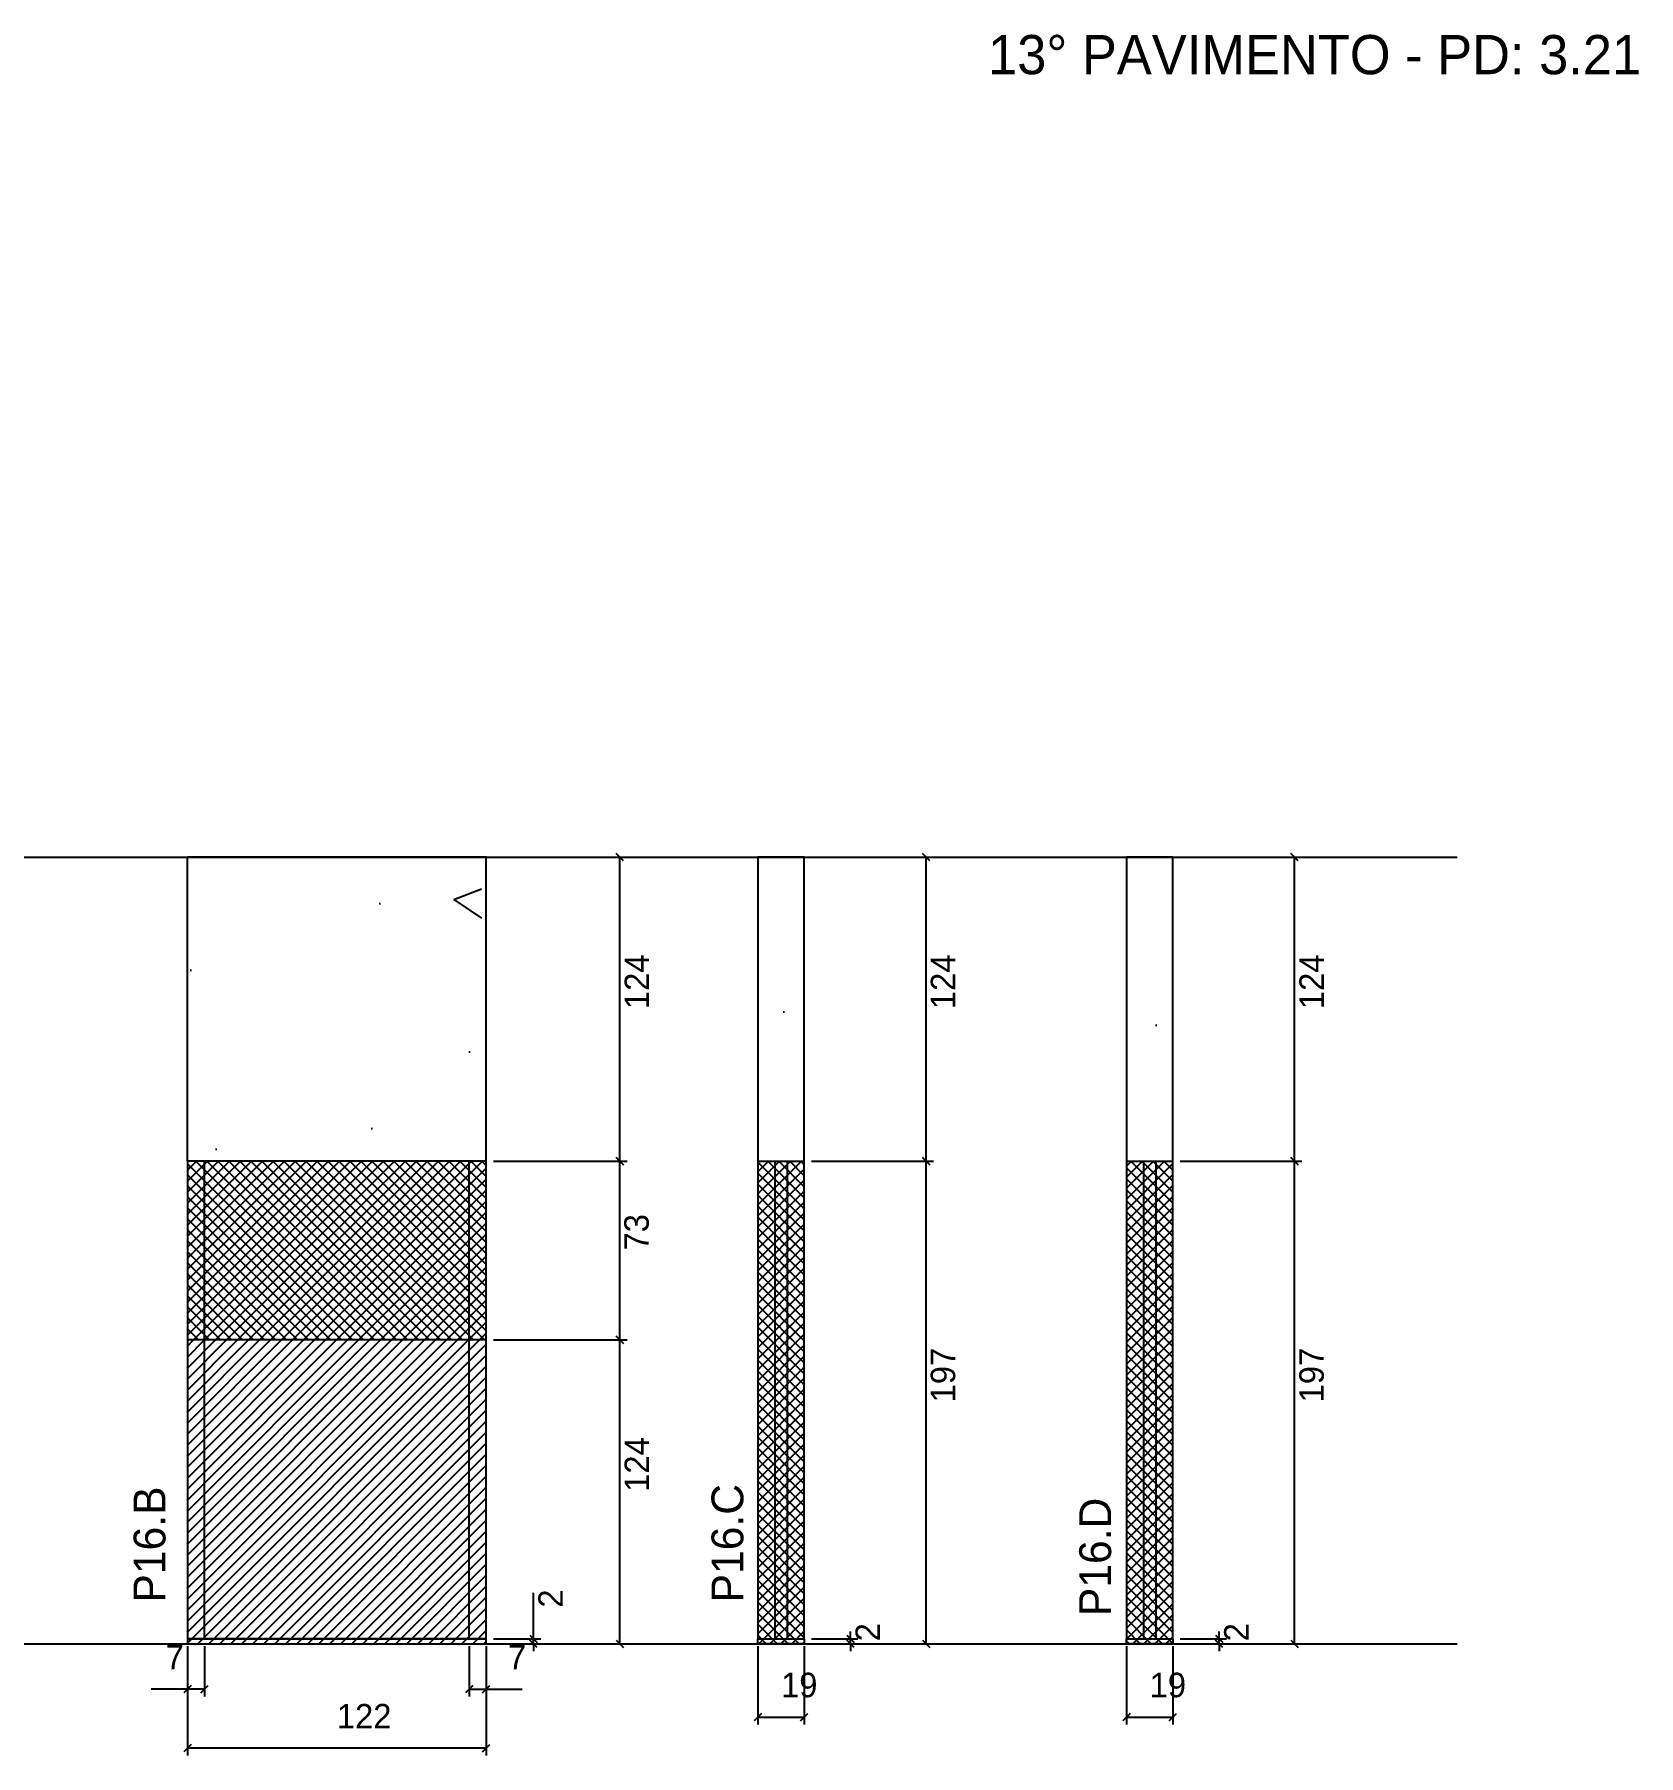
# Model space of a CAD drawing. Header units: metres. Extents: x 2885 to 4262, y 7548 to 8264.
# Drawn here: x 3607 to 4262, y 7548 to 8250 of the extents above; entities that cross this region are included whole.
import ezdxf

# ---------------------------------------------------------------- set-up
doc = ezdxf.new("R2010")
doc.units = ezdxf.units.M
for name, color, linetype in [('COTA', 7, 'Continuous'), ('Hachura', 7, 'Continuous'), ('NOMENCLATURA', 7, 'Continuous'), ('Nível', 7, 'Continuous'), ('Painéis', 7, 'Continuous'), ('SARR_2.2x7', 7, 'Continuous'), ('Texto Seção', 7, 'Continuous')]:
    doc.layers.add(name, color=color, linetype=linetype)

msp = doc.modelspace()

# ---------------------------------------------------------------- hatches: boundary and pattern name
at = {"layer": 'COTA'}
h = msp.add_hatch(dxfattribs=at)
h.set_pattern_fill('AR-CONC')
h.paths.add_polyline_path([(3669.39, 7914.52), (3669.39, 7790.52), (3789.39, 7790.52), (3789.39, 7914.52), (3669.39, 7914.52)])
h = msp.add_hatch(dxfattribs=at)
h.set_pattern_fill('AR-CONC')
h.paths.add_polyline_path([(3921.22, 7790.52), (3921.22, 7914.52), (3902.22, 7914.52), (3902.22, 7790.52), (3921.22, 7790.52), (3921.22, 7790.52)])
h = msp.add_hatch(dxfattribs=at)
h.set_pattern_fill('AR-CONC')
h.paths.add_polyline_path([(4071.68, 7790.52), (4071.68, 7914.52), (4052.68, 7914.52), (4052.68, 7790.52), (4071.68, 7790.52), (4071.68, 7790.52)])
at = {"layer": 'Hachura'}
h = msp.add_hatch(dxfattribs=at)
h.set_pattern_fill('ANSI37')
h.paths.add_polyline_path([(3669.39, 7790.52), (3669.39, 7717.52), (3791.39, 7717.52), (3791.39, 7790.52), (3669.39, 7790.52)])
h = msp.add_hatch(dxfattribs=at)
h.set_pattern_fill('ANSI37')
h.paths.add_polyline_path([(3921.22, 7593.52), (3921.22, 7790.52), (3902.22, 7790.52), (3902.22, 7593.52), (3921.22, 7593.52), (3921.22, 7593.52)])
h = msp.add_hatch(dxfattribs=at)
h.set_pattern_fill('ANSI37')
h.paths.add_polyline_path([(4071.68, 7593.52), (4071.68, 7790.52), (4052.68, 7790.52), (4052.68, 7593.52), (4071.68, 7593.52), (4071.68, 7593.52)])
h = msp.add_hatch(dxfattribs=at)
h.set_pattern_fill('ANSI31')
h.paths.add_polyline_path([(3791.39, 7717.52), (3669.39, 7717.52), (3669.39, 7593.52), (3791.39, 7593.52), (3791.39, 7717.52)])

# ---------------------------------------------------------------- linework, layer by layer
at = {"layer": 'COTA', "color": 0, "lineweight": 25}
for p, q in [((3847.44, 7913.02), (3844.44, 7916.02)), ((3972.41, 7913.02), (3969.41, 7916.02)), ((4122.87, 7913.02), (4119.87, 7916.02)), ((3847.44, 7789.02), (3844.44, 7792.02)), ((3844.44, 7792.02), (3847.44, 7789.02)), ((3969.41, 7792.02), (3972.41, 7789.02)), ((3972.41, 7789.02), (3969.41, 7792.02)), ((4119.87, 7792.02), (4122.87, 7789.02)), ((4122.87, 7789.02), (4119.87, 7792.02)), ((3847.44, 7716.02), (3844.44, 7719.02)), ((3844.44, 7719.02), (3847.44, 7716.02)), ((3809.15, 7597.02), (3812.15, 7594.02)), ((3812.15, 7592.02), (3809.15, 7595.02)), ((3844.44, 7595.02), (3847.44, 7592.02)), ((3938.63, 7597.02), (3941.63, 7594.02)), ((3941.63, 7592.02), (3938.63, 7595.02)), ((3969.41, 7595.02), (3972.41, 7592.02)), ((4089.09, 7597.02), (4092.09, 7594.02)), ((4092.09, 7592.02), (4089.09, 7595.02)), ((4119.87, 7595.02), (4122.87, 7592.02)), ((3670.89, 7576.51), (3667.89, 7573.51)), ((3674.89, 7573.51), (3677.89, 7576.51)), ((3785.89, 7576.51), (3782.89, 7573.51)), ((3789.89, 7573.51), (3792.89, 7576.51)), ((3903.72, 7565.13), (3900.72, 7562.13)), ((3919.72, 7562.13), (3922.72, 7565.13)), ((4054.18, 7565.13), (4051.18, 7562.13)), ((4070.18, 7562.13), (4073.18, 7565.13)), ((3670.89, 7552.41), (3667.89, 7549.41)), ((3789.89, 7549.41), (3792.89, 7552.41))]:
    msp.add_line(p, q, dxfattribs=at)
at = {"layer": 'COTA', "color": 241, "lineweight": 25}
for p, q in [((3791.39, 7914.52), (3669.39, 7914.52)), ((3669.39, 7790.52), (3669.39, 7914.52)), ((3791.39, 7790.52), (3791.39, 7914.52))]:
    msp.add_line(p, q, dxfattribs=at)
at = {"layer": 'COTA', "color": 4, "lineweight": 25}
for p, q in [((3794.39, 7914.52), (3848.94, 7914.52)), ((3845.94, 7790.52), (3845.94, 7914.52)), ((3924.22, 7914.52), (3973.91, 7914.52)), ((3970.91, 7790.52), (3970.91, 7914.52)), ((4074.68, 7914.52), (4124.37, 7914.52)), ((4121.37, 7790.52), (4121.37, 7914.52)), ((3794.39, 7790.52), (3848.94, 7790.52)), ((3794.39, 7790.52), (3848.94, 7790.52)), ((3845.94, 7717.52), (3845.94, 7790.52)), ((3924.22, 7790.52), (3973.91, 7790.52)), ((3924.22, 7790.52), (3973.91, 7790.52)), ((3970.91, 7593.52), (3970.91, 7790.52)), ((4074.68, 7790.52), (4124.37, 7790.52)), ((4074.68, 7790.52), (4124.37, 7790.52)), ((4121.37, 7593.52), (4121.37, 7790.52)), ((3794.39, 7717.52), (3848.94, 7717.52)), ((3794.39, 7717.52), (3848.94, 7717.52)), ((3845.94, 7593.52), (3845.94, 7717.52)), ((3810.65, 7595.52), (3810.65, 7614.33)), ((3794.39, 7595.52), (3813.65, 7595.52)), ((3794.39, 7593.52), (3813.65, 7593.52)), ((3794.39, 7593.52), (3848.94, 7593.52)), ((3810.65, 7593.52), (3810.65, 7595.52)), ((3810.65, 7593.52), (3810.65, 7590.52)), ((3924.22, 7595.52), (3943.13, 7595.52)), ((3924.22, 7593.52), (3943.13, 7593.52)), ((3924.22, 7593.52), (3973.91, 7593.52)), ((3940.13, 7595.52), (3940.13, 7598.52)), ((3940.13, 7593.52), (3940.13, 7595.52)), ((3940.13, 7593.52), (3940.13, 7590.52)), ((4074.68, 7595.52), (4093.59, 7595.52)), ((4074.68, 7593.52), (4093.59, 7593.52)), ((4074.68, 7593.52), (4124.37, 7593.52)), ((4090.59, 7595.52), (4090.59, 7598.52)), ((4090.59, 7593.52), (4090.59, 7595.52)), ((4090.59, 7593.52), (4090.59, 7590.52)), ((3669.39, 7592.52), (3669.39, 7547.91)), ((3669.39, 7590.52), (3669.39, 7572.01)), ((3676.39, 7592.52), (3676.39, 7572.01)), ((3784.39, 7592.52), (3784.39, 7572.01)), ((3791.39, 7592.52), (3791.39, 7547.91)), ((3791.39, 7590.52), (3791.39, 7572.01)), ((3902.22, 7592.52), (3902.22, 7560.63)), ((3921.22, 7592.52), (3921.22, 7560.63)), ((4052.68, 7592.52), (4052.68, 7560.63)), ((4071.68, 7592.52), (4071.68, 7560.63)), ((3669.39, 7575.01), (3654.66, 7575.01)), ((3676.39, 7575.01), (3669.39, 7575.01)), ((3784.39, 7575.01), (3791.39, 7575.01)), ((3791.39, 7575.01), (3806.12, 7575.01)), ((3902.22, 7563.63), (3921.22, 7563.63)), ((4052.68, 7563.63), (4071.68, 7563.63)), ((3791.39, 7550.91), (3669.39, 7550.91))]:
    msp.add_line(p, q, dxfattribs=at)
at = {"layer": 'COTA', "color": 241, "lineweight": 25}
for points in [[(3921.22, 7790.52), (3921.22, 7914.52), (3902.22, 7914.52), (3902.22, 7790.52)], [(4071.68, 7790.52), (4071.68, 7914.52), (4052.68, 7914.52), (4052.68, 7790.52)]]:
    msp.add_lwpolyline(points, dxfattribs=at)
at = {"layer": 'Nível', "color": 4, "lineweight": 25}
for p, q in [((3245.72, 7914.52), (4187.74, 7914.52)), ((3277.53, 7593.52), (4187.74, 7593.52))]:
    msp.add_line(p, q, dxfattribs=at)
at = {"layer": 'Painéis', "color": 200, "lineweight": 25}
for p, q in [((3669.39, 7790.52), (3669.39, 7593.52)), ((3791.39, 7790.52), (3669.39, 7790.52)), ((3791.39, 7593.52), (3791.39, 7790.52)), ((3902.22, 7790.52), (3902.22, 7595.52)), ((3902.22, 7790.52), (3921.22, 7790.52)), ((3921.22, 7595.52), (3921.22, 7790.52)), ((4052.68, 7790.52), (4052.68, 7595.52)), ((4052.68, 7790.52), (4071.68, 7790.52)), ((4071.68, 7595.52), (4071.68, 7790.52)), ((3791.39, 7717.52), (3669.39, 7717.52)), ((3669.39, 7595.52), (3791.39, 7595.52)), ((3902.22, 7595.52), (3921.22, 7595.52)), ((4052.68, 7595.52), (4071.68, 7595.52))]:
    msp.add_line(p, q, dxfattribs=at)
for points in [[(3791.39, 7595.52), (3669.39, 7595.52), (3669.39, 7593.52), (3791.39, 7593.52)], [(3902.22, 7595.52), (3921.22, 7595.52), (3921.22, 7593.52), (3902.22, 7593.52)], [(4052.68, 7595.52), (4071.68, 7595.52), (4071.68, 7593.52), (4052.68, 7593.52)]]:
    msp.add_lwpolyline(points, close=True, dxfattribs=at)
at = {"layer": 'SARR_2.2x7', "color": 40, "lineweight": 25}
for p, q in [((3676.39, 7717.52), (3676.39, 7790.52)), ((3784.39, 7717.52), (3784.39, 7790.52)), ((3909.22, 7790.52), (3909.22, 7595.52)), ((3914.22, 7790.52), (3914.22, 7595.52)), ((4059.68, 7790.52), (4059.68, 7595.52)), ((4064.68, 7790.52), (4064.68, 7595.52)), ((3676.39, 7595.52), (3676.39, 7717.52)), ((3784.39, 7595.52), (3784.39, 7717.52))]:
    msp.add_line(p, q, dxfattribs=at)

# ---------------------------------------------------------------- texts
at = {"layer": 'COTA', "color": 240, "lineweight": 25}
for s, p in [('124', (3857.87, 7852.52)), ('124', (3982.84, 7852.52)), ('124', (4133.3, 7852.52)), ('73', (3857.72, 7754.02)), ('197', (3982.81, 7692.02)), ('197', (4133.27, 7692.02)), ('124', (3857.87, 7655.52)), ('2', (3822.65, 7608.27)), ('2', (3952.13, 7594.52)), ('2', (4102.59, 7594.52))]:
    msp.add_text(s, height=10, rotation=90, dxfattribs=at).set_placement(p)
for s, p in [('7', (3660.52, 7583.09)), ('7', (3800.25, 7583.09)), ('19', (3911.72, 7571.72)), ('19', (4062.18, 7571.72)), ('122', (3730.39, 7558.97))]:
    msp.add_text(s, height=10, dxfattribs=at).set_placement(p)
at = {"layer": 'NOMENCLATURA', "color": 2, "lineweight": 25}
msp.add_text('13° PAVIMENTO - PD: 3.21', height=16, dxfattribs=at).set_placement((3996.23, 8234.03))
at = {"layer": 'Texto Seção', "color": 7, "lineweight": 15}
for s, p in [('P16.B', (3660.45, 7610.35)), ('P16.C', (3896.34, 7610.42)), ('P16.D', (4046.46, 7604.81))]:
    msp.add_text(s, height=13, rotation=90, dxfattribs=at).set_placement(p)

doc.saveas('drawing.dxf')
